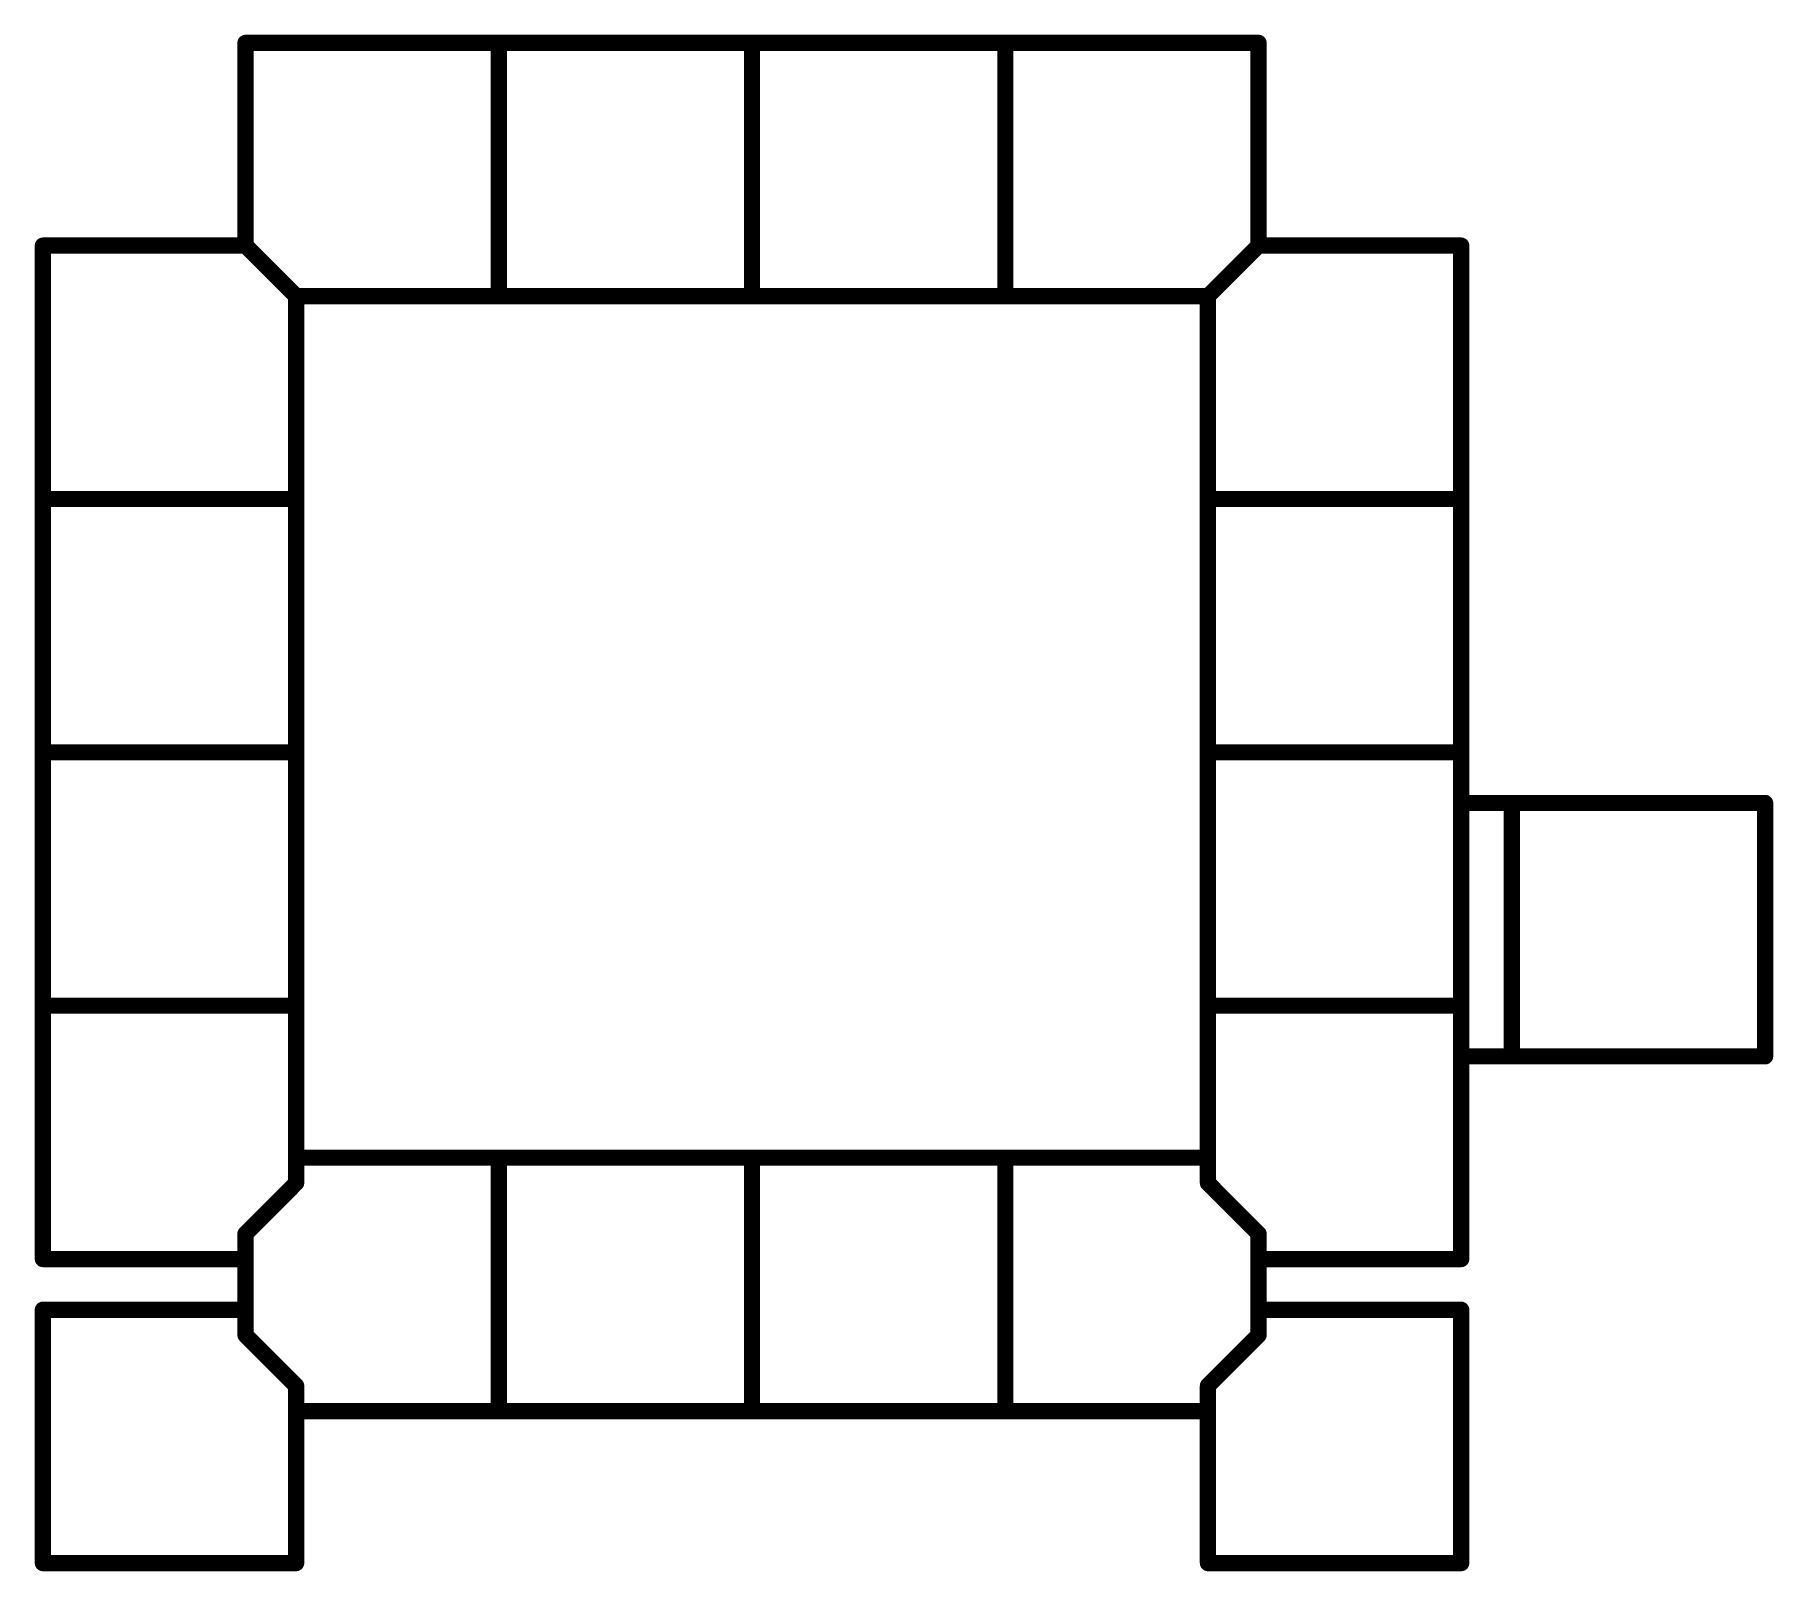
# Model space of a CAD drawing. Extents: x 0.4 to 44, y 24.6 to 63.1.
import ezdxf

# ---------------------------------------------------------------- set-up
doc = ezdxf.new("R2010")
doc.units = 0
doc.layers.add('248', color=251, linetype='CONTINUOUS')

msp = doc.modelspace()

# ---------------------------------------------------------------- linework, layer by layer
at = {"layer": '248', "const_width": 0.4064}
for points in [[(5.715, 57.785), (5.715, 62.865)], [(5.715, 62.865), (12.065, 62.865)], [(12.065, 56.515), (12.065, 62.865)], [(12.065, 62.865), (18.415, 62.865)], [(18.415, 56.515), (18.415, 62.865)], [(18.415, 62.865), (24.765, 62.865)], [(31.115, 62.865), (24.765, 62.865)], [(24.765, 62.865), (24.765, 56.515)], [(31.115, 57.785), (31.115, 62.865)], [(5.715, 57.785), (0.635, 57.785)], [(0.635, 57.785), (0.635, 51.435)], [(6.985, 56.515), (5.715, 57.785)], [(31.115, 57.785), (29.845, 56.515)], [(36.195, 57.785), (31.115, 57.785)], [(36.195, 51.435), (36.195, 57.785)], [(12.065, 56.515), (6.985, 56.515)], [(6.985, 51.435), (6.985, 56.515)], [(18.415, 56.515), (12.065, 56.515)], [(24.765, 56.515), (18.415, 56.515)], [(24.765, 56.515), (29.845, 56.515)], [(29.845, 56.515), (29.845, 51.435)], [(0.635, 51.435), (6.985, 51.435)], [(0.635, 51.435), (0.635, 45.085)], [(6.985, 45.085), (6.985, 51.435)], [(29.845, 51.435), (36.195, 51.435)], [(29.845, 51.435), (29.845, 45.085)], [(36.195, 45.085), (36.195, 51.435)], [(0.635, 45.085), (6.985, 45.085)], [(0.635, 45.085), (0.635, 38.735)], [(6.985, 38.735), (6.985, 45.085)], [(29.845, 45.085), (36.195, 45.085)], [(29.845, 45.085), (29.845, 38.735)], [(36.195, 43.815), (36.195, 45.085)], [(36.195, 38.735), (36.195, 43.815)], [(37.465, 43.815), (36.195, 43.815)], [(37.465, 43.815), (37.465, 37.465)], [(43.815, 43.815), (37.465, 43.815)], [(43.815, 37.465), (43.815, 43.815)], [(0.635, 38.735), (6.985, 38.735)], [(0.635, 38.735), (0.635, 32.385)], [(6.985, 34.925), (6.985, 38.735)], [(29.845, 38.735), (36.195, 38.735)], [(29.845, 38.735), (29.845, 34.925)], [(36.195, 37.465), (36.195, 38.735)], [(36.195, 32.385), (36.195, 37.465)], [(37.465, 37.465), (36.195, 37.465)], [(37.465, 37.465), (43.815, 37.465)], [(12.065, 34.925), (6.985, 34.925)], [(6.985, 34.29), (6.985, 34.925)], [(12.065, 28.575), (12.065, 34.925)], [(12.065, 34.925), (18.415, 34.925)], [(18.415, 34.925), (18.415, 28.575)], [(18.415, 34.925), (24.765, 34.925)], [(24.765, 34.925), (24.765, 28.575)], [(24.765, 34.925), (29.845, 34.925)], [(29.845, 34.925), (29.845, 34.29)], [(5.715, 33.02), (6.985, 34.29)], [(29.845, 34.29), (31.115, 33.02)], [(5.715, 32.385), (5.715, 33.02)], [(31.115, 33.02), (31.115, 32.385)], [(5.715, 32.385), (0.635, 32.385)], [(5.715, 31.115), (5.715, 32.385)], [(31.115, 32.385), (31.115, 31.115)], [(31.115, 32.385), (36.195, 32.385)], [(0.635, 31.115), (0.635, 24.765)], [(0.635, 31.115), (5.715, 31.115)], [(5.715, 31.115), (5.715, 30.48)], [(31.115, 31.115), (31.115, 30.48)], [(31.115, 31.115), (36.195, 31.115)], [(36.195, 31.115), (36.195, 24.765)], [(5.715, 30.48), (6.985, 29.21)], [(31.115, 30.48), (29.845, 29.21)], [(6.985, 29.21), (6.985, 28.575)], [(29.845, 29.21), (29.845, 28.575)], [(6.985, 24.765), (6.985, 28.575)], [(6.985, 28.575), (12.065, 28.575)], [(18.415, 28.575), (12.065, 28.575)], [(24.765, 28.575), (18.415, 28.575)], [(29.845, 28.575), (24.765, 28.575)], [(29.845, 24.765), (29.845, 28.575)], [(0.635, 24.765), (6.985, 24.765)], [(36.195, 24.765), (29.845, 24.765)]]:
    msp.add_lwpolyline(points, dxfattribs=at)
at = {"layer": '248', "const_width": 0.2032}
for points in [[(5.8166, 62.865, 1), (5.6134, 62.865)], [(5.715, 62.9666, 1), (5.715, 62.7634)], [(12.1666, 62.865, 1), (11.9634, 62.865)], [(12.065, 62.9666, 1), (12.065, 62.7634)], [(12.065, 62.7634, 1), (12.065, 62.9666)], [(18.5166, 62.865, 1), (18.3134, 62.865)], [(18.415, 62.9666, 1), (18.415, 62.7634)], [(18.415, 62.7634, 1), (18.415, 62.9666)], [(24.765, 62.9666, 1), (24.765, 62.7634)], [(24.8666, 62.865, 1), (24.6634, 62.865)], [(24.765, 62.7634, 1), (24.765, 62.9666)], [(31.2166, 62.865, 1), (31.0134, 62.865)], [(31.115, 62.7634, 1), (31.115, 62.9666)], [(0.635, 57.8866, 1), (0.635, 57.6834)], [(0.7366, 57.785, 1), (0.5334, 57.785)], [(5.7868, 57.8568, 1), (5.6432, 57.7132)], [(5.715, 57.6834, 1), (5.715, 57.8866)], [(31.115, 57.8866, 1), (31.115, 57.6834)], [(31.1868, 57.7132, 1), (31.0432, 57.8568)], [(36.2966, 57.785, 1), (36.0934, 57.785)], [(36.195, 57.6834, 1), (36.195, 57.8866)], [(5.6134, 57.785, 1), (5.8166, 57.785)], [(31.0134, 57.785, 1), (31.2166, 57.785)], [(6.985, 56.6166, 1), (6.985, 56.4134)], [(7.0866, 56.515, 1), (6.8834, 56.515)], [(6.9132, 56.4432, 1), (7.0568, 56.5868)], [(12.065, 56.6166, 1), (12.065, 56.4134)], [(12.065, 56.4134, 1), (12.065, 56.6166)], [(18.415, 56.6166, 1), (18.415, 56.4134)], [(18.415, 56.4134, 1), (18.415, 56.6166)], [(24.765, 56.6166, 1), (24.765, 56.4134)], [(24.765, 56.4134, 1), (24.765, 56.6166)], [(29.9466, 56.515, 1), (29.7434, 56.515)], [(29.7732, 56.5868, 1), (29.9168, 56.4432)], [(29.845, 56.4134, 1), (29.845, 56.6166)], [(11.9634, 56.515, 1), (12.1666, 56.515)], [(18.3134, 56.515, 1), (18.5166, 56.515)], [(24.6634, 56.515, 1), (24.8666, 56.515)], [(0.635, 51.5366, 1), (0.635, 51.3334)], [(0.7366, 51.435, 1), (0.5334, 51.435)], [(0.5334, 51.435, 1), (0.7366, 51.435)], [(7.0866, 51.435, 1), (6.8834, 51.435)], [(6.8834, 51.435, 1), (7.0866, 51.435)], [(6.985, 51.3334, 1), (6.985, 51.5366)], [(29.845, 51.5366, 1), (29.845, 51.3334)], [(29.9466, 51.435, 1), (29.7434, 51.435)], [(29.7434, 51.435, 1), (29.9466, 51.435)], [(36.2966, 51.435, 1), (36.0934, 51.435)], [(36.0934, 51.435, 1), (36.2966, 51.435)], [(36.195, 51.3334, 1), (36.195, 51.5366)], [(0.635, 45.1866, 1), (0.635, 44.9834)], [(0.7366, 45.085, 1), (0.5334, 45.085)], [(0.5334, 45.085, 1), (0.7366, 45.085)], [(7.0866, 45.085, 1), (6.8834, 45.085)], [(6.8834, 45.085, 1), (7.0866, 45.085)], [(6.985, 44.9834, 1), (6.985, 45.1866)], [(29.845, 45.1866, 1), (29.845, 44.9834)], [(29.9466, 45.085, 1), (29.7434, 45.085)], [(29.7434, 45.085, 1), (29.9466, 45.085)], [(36.2966, 45.085, 1), (36.0934, 45.085)], [(36.0934, 45.085, 1), (36.2966, 45.085)], [(36.195, 44.9834, 1), (36.195, 45.1866)], [(36.2966, 43.815, 1), (36.0934, 43.815)], [(36.195, 43.9166, 1), (36.195, 43.7134)], [(36.0934, 43.815, 1), (36.2966, 43.815)], [(37.5666, 43.815, 1), (37.3634, 43.815)], [(37.465, 43.9166, 1), (37.465, 43.7134)], [(37.465, 43.7134, 1), (37.465, 43.9166)], [(43.9166, 43.815, 1), (43.7134, 43.815)], [(43.815, 43.7134, 1), (43.815, 43.9166)], [(0.635, 38.8366, 1), (0.635, 38.6334)], [(0.7366, 38.735, 1), (0.5334, 38.735)], [(0.5334, 38.735, 1), (0.7366, 38.735)], [(7.0866, 38.735, 1), (6.8834, 38.735)], [(6.8834, 38.735, 1), (7.0866, 38.735)], [(6.985, 38.6334, 1), (6.985, 38.8366)], [(29.845, 38.8366, 1), (29.845, 38.6334)], [(29.9466, 38.735, 1), (29.7434, 38.735)], [(29.7434, 38.735, 1), (29.9466, 38.735)], [(36.2966, 38.735, 1), (36.0934, 38.735)], [(36.0934, 38.735, 1), (36.2966, 38.735)], [(36.195, 38.6334, 1), (36.195, 38.8366)], [(36.2966, 37.465, 1), (36.0934, 37.465)], [(36.195, 37.5666, 1), (36.195, 37.3634)], [(36.0934, 37.465, 1), (36.2966, 37.465)], [(37.465, 37.5666, 1), (37.465, 37.3634)], [(37.3634, 37.465, 1), (37.5666, 37.465)], [(37.465, 37.3634, 1), (37.465, 37.5666)], [(43.7134, 37.465, 1), (43.9166, 37.465)], [(43.815, 37.3634, 1), (43.815, 37.5666)], [(6.985, 35.0266, 1), (6.985, 34.8234)], [(7.0866, 34.925, 1), (6.8834, 34.925)], [(6.8834, 34.925, 1), (7.0866, 34.925)], [(12.1666, 34.925, 1), (11.9634, 34.925)], [(12.065, 35.0266, 1), (12.065, 34.8234)], [(12.065, 34.8234, 1), (12.065, 35.0266)], [(18.5166, 34.925, 1), (18.3134, 34.925)], [(18.415, 35.0266, 1), (18.415, 34.8234)], [(18.415, 34.8234, 1), (18.415, 35.0266)], [(24.8666, 34.925, 1), (24.6634, 34.925)], [(24.765, 35.0266, 1), (24.765, 34.8234)], [(24.765, 34.8234, 1), (24.765, 35.0266)], [(29.9466, 34.925, 1), (29.7434, 34.925)], [(29.7434, 34.925, 1), (29.9466, 34.925)], [(29.845, 34.8234, 1), (29.845, 35.0266)], [(7.0568, 34.2182, 1), (6.9132, 34.3618)], [(29.9168, 34.3618, 1), (29.7732, 34.2182)], [(6.8834, 34.29, 1), (7.0866, 34.29)], [(29.7434, 34.29, 1), (29.9466, 34.29)], [(5.8166, 33.02, 1), (5.6134, 33.02)], [(5.6432, 33.0918, 1), (5.7868, 32.9482)], [(31.2166, 33.02, 1), (31.0134, 33.02)], [(31.0432, 32.9482, 1), (31.1868, 33.0918)], [(0.635, 32.4866, 1), (0.635, 32.2834)], [(0.5334, 32.385, 1), (0.7366, 32.385)], [(5.8166, 32.385, 1), (5.6134, 32.385)], [(5.6134, 32.385, 1), (5.8166, 32.385)], [(5.715, 32.2834, 1), (5.715, 32.4866)], [(31.2166, 32.385, 1), (31.0134, 32.385)], [(31.115, 32.4866, 1), (31.115, 32.2834)], [(31.0134, 32.385, 1), (31.2166, 32.385)], [(36.0934, 32.385, 1), (36.2966, 32.385)], [(36.195, 32.2834, 1), (36.195, 32.4866)], [(0.7366, 31.115, 1), (0.5334, 31.115)], [(0.635, 31.2166, 1), (0.635, 31.0134)], [(5.8166, 31.115, 1), (5.6134, 31.115)], [(5.6134, 31.115, 1), (5.8166, 31.115)], [(5.715, 31.0134, 1), (5.715, 31.2166)], [(31.2166, 31.115, 1), (31.0134, 31.115)], [(31.115, 31.2166, 1), (31.115, 31.0134)], [(31.0134, 31.115, 1), (31.2166, 31.115)], [(36.2966, 31.115, 1), (36.0934, 31.115)], [(36.195, 31.0134, 1), (36.195, 31.2166)], [(5.6134, 30.48, 1), (5.8166, 30.48)], [(5.7868, 30.5518, 1), (5.6432, 30.4082)], [(31.0134, 30.48, 1), (31.2166, 30.48)], [(31.1868, 30.4082, 1), (31.0432, 30.5518)], [(7.0866, 29.21, 1), (6.8834, 29.21)], [(6.9132, 29.1382, 1), (7.0568, 29.2818)], [(29.9466, 29.21, 1), (29.7434, 29.21)], [(29.7732, 29.2818, 1), (29.9168, 29.1382)], [(7.0866, 28.575, 1), (6.8834, 28.575)], [(6.985, 28.6766, 1), (6.985, 28.4734)], [(12.065, 28.6766, 1), (12.065, 28.4734)], [(12.065, 28.4734, 1), (12.065, 28.6766)], [(18.415, 28.6766, 1), (18.415, 28.4734)], [(18.415, 28.4734, 1), (18.415, 28.6766)], [(24.765, 28.6766, 1), (24.765, 28.4734)], [(24.765, 28.4734, 1), (24.765, 28.6766)], [(29.9466, 28.575, 1), (29.7434, 28.575)], [(29.845, 28.4734, 1), (29.845, 28.6766)], [(6.8834, 28.575, 1), (7.0866, 28.575)], [(11.9634, 28.575, 1), (12.1666, 28.575)], [(18.3134, 28.575, 1), (18.5166, 28.575)], [(24.6634, 28.575, 1), (24.8666, 28.575)], [(29.7434, 28.575, 1), (29.9466, 28.575)], [(0.635, 24.8666, 1), (0.635, 24.6634)], [(0.5334, 24.765, 1), (0.7366, 24.765)], [(6.8834, 24.765, 1), (7.0866, 24.765)], [(6.985, 24.6634, 1), (6.985, 24.8666)], [(29.845, 24.8666, 1), (29.845, 24.6634)], [(29.7434, 24.765, 1), (29.9466, 24.765)], [(36.0934, 24.765, 1), (36.2966, 24.765)], [(36.195, 24.6634, 1), (36.195, 24.8666)]]:
    msp.add_lwpolyline(points, format="xyb", dxfattribs=at)

doc.saveas('drawing.dxf')
